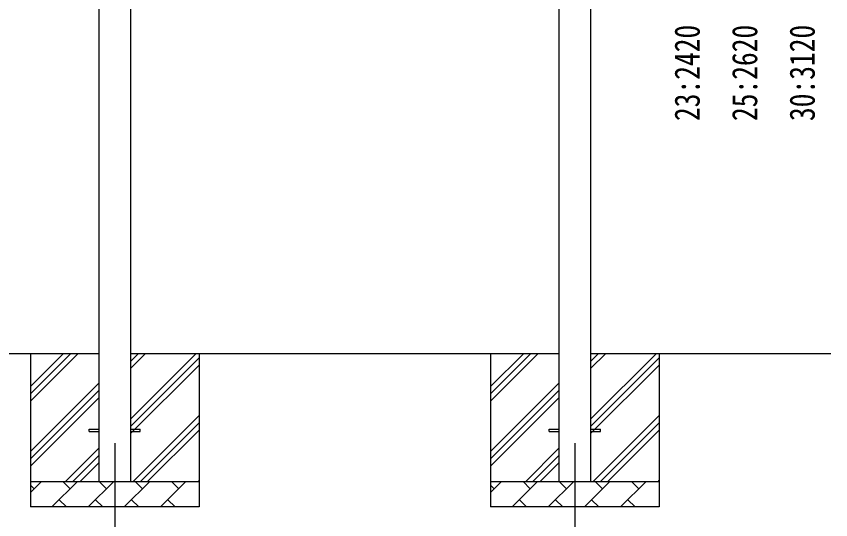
# Model space of a CAD drawing. Units: millimetres, scale not verified. Extents: x -12615 to 12615, y -8910 to 8910.
# Drawn here: x -365 to 2822, y -5632 to -3661 of the extents above; entities that cross this region are included whole.
import ezdxf
from ezdxf.enums import TextEntityAlignment as Align

# ---------------------------------------------------------------- set-up
doc = ezdxf.new("R2010")
doc.units = ezdxf.units.MM
doc.header["$LTSCALE"] = 40
for name, color, linetype in [('0-3_YKK_12', 2, 'Continuous'), ('0-4_YKK_13', 4, 'Continuous'), ('0-5_YKK_A1', 4, 'Continuous'), ('0-6_YKK_D', 6, 'Continuous')]:
    doc.layers.add(name, color=color, linetype=linetype)
doc.styles.add('ＭＳ ゴシック', font='')
doc.styles.get('ＭＳ ゴシック').set_extended_font_data('MS Gothic')

msp = doc.modelspace()

# ---------------------------------------------------------------- linework, layer by layer
at = {"layer": '0-3_YKK_12'}
for p, q in [((20.64, -5332.18), (20.64, -5832.18)), ((1820.64, -5332.18), (1820.64, -5832.18))]:
    msp.add_line(p, q, dxfattribs=at)
at = {"layer": '0-4_YKK_13'}
for p, q in [((-79.36, -5277.68), (-41.86, -5277.68)), ((-79.36, -5286.68), (-79.36, -5277.68)), ((-79.36, -5286.68), (-41.86, -5286.68)), ((83.14, -5277.68), (120.64, -5277.68)), ((83.14, -5286.68), (120.64, -5286.68)), ((120.64, -5286.68), (120.64, -5277.68)), ((1720.64, -5277.68), (1758.14, -5277.68)), ((1720.64, -5286.68), (1720.64, -5277.68)), ((1720.64, -5286.68), (1758.14, -5286.68)), ((1883.14, -5277.68), (1920.64, -5277.68)), ((1883.14, -5286.68), (1920.64, -5286.68)), ((1920.64, -5286.68), (1920.64, -5277.68))]:
    msp.add_line(p, q, dxfattribs=at)
at = {"layer": '0-5_YKK_A1'}
for p, q in [((1758.14, -2564.68), (1758.14, -5482.18)), ((1883.14, -5482.18), (1883.14, -2564.68)), ((-41.86, -2624.68), (-41.86, -5482.18)), ((83.14, -5482.18), (83.14, -2624.68)), ((-41.86, -4982.18), (-1716.86, -4982.18)), ((-309.36, -4982.18), (-309.36, -5582.18)), ((-309.36, -5167.23), (-124.31, -4982.18)), ((-309.36, -5138.95), (-152.59, -4982.18)), ((-309.36, -5110.67), (-180.88, -4982.18)), ((1758.14, -4982.18), (83.14, -4982.18)), ((83.14, -5237.28), (338.24, -4982.18)), ((83.14, -5039.29), (140.25, -4982.18)), ((83.14, -5011.01), (111.96, -4982.18)), ((83.14, -5265.57), (350.64, -4998.07)), ((350.64, -4982.18), (350.64, -5582.18)), ((1490.64, -4982.18), (1490.64, -5582.18)), ((1490.64, -5167.23), (1675.69, -4982.18)), ((1490.64, -5138.95), (1647.41, -4982.18)), ((1490.64, -5110.67), (1619.12, -4982.18)), ((2821.52, -4982.18), (1883.14, -4982.18)), ((1883.14, -5237.28), (2138.24, -4982.18)), ((1883.14, -5039.29), (1940.25, -4982.18)), ((1883.14, -5011.01), (1911.96, -4982.18)), ((1883.14, -5265.57), (2150.64, -4998.07)), ((2150.64, -4982.18), (2150.64, -5582.18)), ((83.14, -5293.85), (350.64, -5026.35)), ((1883.14, -5293.85), (2150.64, -5026.35)), ((-309.36, -5365.22), (-41.86, -5097.72)), ((1490.64, -5365.22), (1758.14, -5097.72)), ((-309.36, -5393.51), (-41.86, -5126.01)), ((1490.64, -5393.51), (1758.14, -5126.01)), ((-309.36, -5421.79), (-41.86, -5154.29)), ((1490.64, -5421.79), (1758.14, -5154.29)), ((92.8, -5482.18), (350.64, -5224.34)), ((1892.8, -5482.18), (2150.64, -5224.34)), ((121.08, -5482.18), (350.64, -5252.62)), ((1921.08, -5482.18), (2150.64, -5252.62)), ((149.37, -5482.18), (350.64, -5280.91)), ((1949.37, -5482.18), (2150.64, -5280.91)), ((-171.76, -5482.18), (-41.86, -5352.28)), ((1628.24, -5482.18), (1758.14, -5352.28)), ((-143.48, -5482.18), (-41.86, -5380.57)), ((1656.52, -5482.18), (1758.14, -5380.57)), ((-115.19, -5482.18), (-41.86, -5408.85)), ((1684.81, -5482.18), (1758.14, -5408.85)), ((347.36, -5482.18), (350.64, -5478.9)), ((2147.36, -5482.18), (2150.64, -5478.9)), ((-309.36, -5482.18), (350.64, -5482.18)), ((-309.36, -5525.08), (-266.47, -5482.18)), ((-295.02, -5510.74), (-309.36, -5496.4)), ((-225.05, -5582.18), (-125.05, -5482.18)), ((-153.6, -5510.74), (-182.15, -5482.18)), ((-83.62, -5582.18), (16.38, -5482.18)), ((-12.18, -5510.74), (-40.73, -5482.18)), ((57.8, -5582.18), (157.8, -5482.18)), ((129.24, -5510.74), (100.69, -5482.18)), ((199.22, -5582.18), (299.22, -5482.18)), ((270.67, -5510.74), (242.11, -5482.18)), ((1490.64, -5482.18), (2150.64, -5482.18)), ((1490.64, -5525.08), (1533.53, -5482.18)), ((1504.98, -5510.74), (1490.64, -5496.4)), ((1574.95, -5582.18), (1674.95, -5482.18)), ((1646.4, -5510.74), (1617.85, -5482.18)), ((1716.38, -5582.18), (1816.38, -5482.18)), ((1787.82, -5510.74), (1759.27, -5482.18)), ((1857.8, -5582.18), (1957.8, -5482.18)), ((1929.24, -5510.74), (1900.69, -5482.18)), ((1999.22, -5582.18), (2099.22, -5482.18)), ((2070.67, -5510.74), (2042.11, -5482.18)), ((-196.49, -5553.63), (-167.94, -5582.18)), ((-55.07, -5553.63), (-26.52, -5582.18)), ((86.35, -5553.63), (114.9, -5582.18)), ((227.77, -5553.63), (256.33, -5582.18)), ((1603.51, -5553.63), (1632.06, -5582.18)), ((1744.93, -5553.63), (1773.48, -5582.18)), ((1886.35, -5553.63), (1914.9, -5582.18)), ((2027.77, -5553.63), (2056.33, -5582.18)), ((350.64, -5582.18), (-309.36, -5582.18)), ((2150.64, -5582.18), (1490.64, -5582.18))]:
    msp.add_line(p, q, dxfattribs=at)

# ---------------------------------------------------------------- texts
at = {"layer": '0-6_YKK_D', "style": 'ＭＳ ゴシック', "width": 0.8}
for s, p in [('23:2420', (2338.82, -4070.98)), ('25:2620', (2563.82, -4070.98)), ('30:3120', (2788.82, -4070.98))]:
    msp.add_text(s, height=98.97, rotation=90, dxfattribs=at).set_placement(p, align=Align.BOTTOM_LEFT)

doc.saveas('drawing.dxf')
